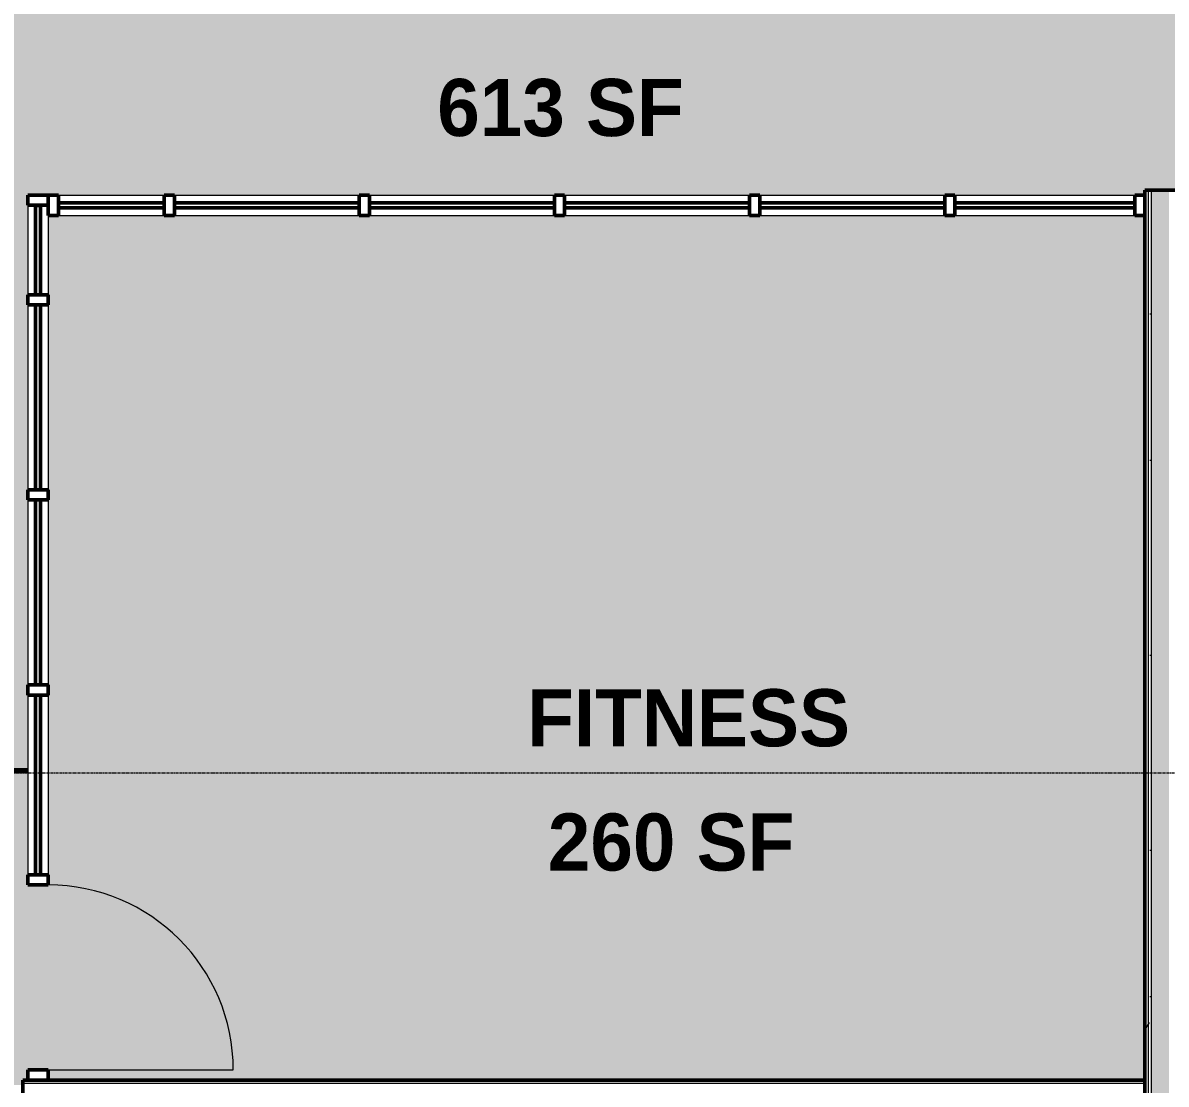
# Model space of a CAD drawing. Header units: inches. Extents: x -4294 to -464, y 9706 to 12475.
# Drawn here: x -3140.1 to -2915.1, y 11474 to 11682.9 of the extents above; entities that cross this region are included whole.
import ezdxf

# ---------------------------------------------------------------- set-up
doc = ezdxf.new("R2010")
doc.units = ezdxf.units.IN
doc.header["$MEASUREMENT"] = 0
doc.linetypes.add('Grid Line 1_2_', pattern=[0.875, 0.5, -0.125, 0.125, -0.125])
for name, color, linetype, lineweight in [('0-1', 7, 'Continuous', 5), ('A-AREA-3', 32, 'Continuous', 70), ('A-AREA-IDEN', 2, 'Continuous', 9), ('A-DOOR', 31, 'Continuous', 13), ('A-DOOR-5', 31, 'Continuous', 9), ('A-GLAZ-CURT', 52, 'Continuous', 9), ('A-GLAZ-CURT-2', 52, 'Continuous', 50), ('A-GLAZ-CWMG', 51, 'Continuous', 9), ('A-GLAZ-CWMG-3', 51, 'Continuous', 50), ('A-WALL', 113, 'Continuous', 13), ('A-WALL-PATT-5', 111, 'Continuous', 9), ('I-WALL-1', 2, 'Continuous', 50), ('S-GRID-1', 1, 'Grid Line 1_2_', 9)]:
    doc.layers.add(name, color=color, linetype=linetype, lineweight=lineweight)
doc.layers.add('A-AREA-PATT-2', color=7, linetype='Continuous', lineweight=9, transparency=1)
doc.layers.add('A-AREA-PATT-7', color=41, linetype='Continuous', lineweight=9, transparency=1)
doc.styles.add('Century Gothic_B', font='GOTHICB.TTF', dxfattribs={"height": 11.25})
pattern_1 = [(0, (0, 0), (38.4, 9.6), [1.584, -27.216, 1.584, -27.216, -153.6]), (0, (0, 0), (38.4, 9.6), [-57.6, 1.584, -56.016, 1.584, -27.216, -67.2]), (0, (0, 0), (38.4, 9.6), [-144, 1.584, -17.616, 1.584, -46.416]), (120, (14.4, 4.8), (-27.513844, 28.4553755), [1.584, -27.216, 1.584, -27.216, -153.6]), (120, (14.4, 4.8), (-27.513844, 28.4553755), [-57.6, 1.584, -56.016, 1.584, -27.216, -67.2]), (120, (14.4, 4.8), (-27.513844, 28.4553755), [-144, 1.584, -17.616, 1.584, -46.416]), (240, (19.2, 24), (-10.886156, -38.0553755), [1.584, -27.216, 1.584, -27.216, -153.6]), (240, (19.2, 24), (-10.886156, -38.0553755), [-57.6, 1.584, -56.016, 1.584, -27.216, -67.2]), (240, (19.2, 24), (-10.886156, -38.0553755), [-144, 1.584, -17.616, 1.584, -46.416])]

# ---------------------------------------------------------------- blocks, each defined once
blk = doc.blocks.new('CTR - 1st Phase - Shell_rvt-1-FLOOR PLAN - 1ST FLOOR')
at = {"layer": 'S-GRID-1'}
blk.add_line((-464.45, 11535.19), (-4232.19, 11535.19), dxfattribs=at)
blk = doc.blocks.new('Storefront_Entry_Door-_Single_7051 - Store Front Single Door-2000385-FLOOR PLAN - 1ST FLOOR')
at = {"layer": 'A-DOOR-5'}
blk.add_line((-18.2, -2), (-18.2, -38.4), dxfattribs=at)
blk.add_arc((-18.2, -2), 36.4, 270, 360, dxfattribs=at)
blk = doc.blocks.new('System Panel - Glazed-2000384-FLOOR PLAN - 1ST FLOOR')
at = {"layer": 'A-GLAZ-CURT-2'}
for p, q in [((17.7, 0.5), (-17.7, 0.5)), ((-17.7, 0.5), (-17.7, -0.5)), ((17.7, -0.5), (17.7, 0.5)), ((-17.7, -0.5), (17.7, -0.5))]:
    blk.add_line(p, q, dxfattribs=at)
blk = doc.blocks.new('Rectangular Mullion - 2_ x 4_ rectangular-2000387-FLOOR PLAN - 1ST FLOOR')
at = {"layer": 'A-GLAZ-CWMG-3'}
for p, q in [((-2, 2), (0, 2)), ((-2, -2), (-2, 2)), ((0, 2), (0, -2)), ((0, -2), (-2, -2))]:
    blk.add_line(p, q, dxfattribs=at)
blk = doc.blocks.new('Rectangular Mullion - 2_ x 4_ rectangular-2000390-FLOOR PLAN - 1ST FLOOR')
at = {"layer": 'A-GLAZ-CWMG-3'}
for p, q in [((0, 2), (-2, 2)), ((-2, 2), (-2, -2)), ((0, -2), (0, 2)), ((-2, -2), (0, -2))]:
    blk.add_line(p, q, dxfattribs=at)
blk = doc.blocks.new('System Panel - Glazed-2000389-FLOOR PLAN - 1ST FLOOR')
at = {"layer": 'A-GLAZ-CURT-2'}
for p, q in [((18.2, 0.5), (-18.2, 0.5)), ((-18.2, 0.5), (-18.2, -0.5)), ((18.2, -0.5), (18.2, 0.5)), ((-18.2, -0.5), (18.2, -0.5))]:
    blk.add_line(p, q, dxfattribs=at)
blk = doc.blocks.new('System Panel - Glazed-2000391-FLOOR PLAN - 1ST FLOOR')
at = {"layer": 'A-GLAZ-CURT-2'}
for p, q in [((8.8, 0.5), (-8.8, 0.5)), ((-8.8, 0.5), (-8.8, -0.5)), ((8.8, -0.5), (8.8, 0.5)), ((-8.8, -0.5), (8.8, -0.5))]:
    blk.add_line(p, q, dxfattribs=at)
blk = doc.blocks.new('Rectangular Mullion - 2_ x 4_ rectangular-1978847-FLOOR PLAN - 1ST FLOOR')
at = {"layer": 'A-GLAZ-CWMG'}
for p, q in [((-3177.52, 11473.79), (-3142.12, 11473.79)), ((-3177.52, 11469.79), (-3142.12, 11469.79))]:
    blk.add_line(p, q, dxfattribs=at)
blk = doc.blocks.new('Rectangular Mullion - 2_ x 4_ rectangular-2000388-FLOOR PLAN - 1ST FLOOR')
at = {"layer": 'A-GLAZ-CWMG-3'}
for p, q in [((0, 2), (-2, 2)), ((-2, 2), (-2, -2)), ((0, -2), (0, 2)), ((-2, -2), (0, -2))]:
    blk.add_line(p, q, dxfattribs=at)
blk = doc.blocks.new('System Panel - Glazed-2000392-FLOOR PLAN - 1ST FLOOR')
at = {"layer": 'A-GLAZ-CURT-2'}
for p, q in [((10.4, 0.5), (-10.4, 0.5)), ((-10.4, 0.5), (-10.4, -0.5)), ((10.4, -0.5), (10.4, 0.5)), ((-10.4, -0.5), (10.4, -0.5))]:
    blk.add_line(p, q, dxfattribs=at)
blk = doc.blocks.new('Rectangular Mullion - 2_ x 4_ rectangular-1978850-FLOOR PLAN - 1ST FLOOR')
at = {"layer": 'A-GLAZ-CWMG'}
for p, q in [((-3254.32, 11473.79), (-3217.92, 11473.79)), ((-3254.32, 11469.79), (-3217.92, 11469.79))]:
    blk.add_line(p, q, dxfattribs=at)
blk = doc.blocks.new('Rectangular Mullion - 2_ x 4_ rectangular-1979178-FLOOR PLAN - 1ST FLOOR')
at = {"layer": 'A-GLAZ-CWMG'}
for p, q in [((-3139.12, 11646.99), (-3139.12, 11629.38)), ((-3135.12, 11644.99), (-3135.12, 11629.38))]:
    blk.add_line(p, q, dxfattribs=at)
blk = doc.blocks.new('Rectangular Mullion - 2_ x 4_ rectangular-2000370-FLOOR PLAN - 1ST FLOOR')
at = {"layer": 'A-GLAZ-CWMG-3'}
for p, q in [((-1, 2), (1, 2)), ((-1, -2), (-1, 2)), ((1, 2), (1, -2)), ((1, -2), (-1, -2))]:
    blk.add_line(p, q, dxfattribs=at)
blk = doc.blocks.new('Rectangular Mullion - 2_ x 4_ rectangular-1979129-FLOOR PLAN - 1ST FLOOR')
at = {"layer": 'A-GLAZ-CWMG'}
for p, q in [((-3133.12, 11648.99), (-3112.32, 11648.99)), ((-3133.12, 11644.99), (-3112.32, 11644.99))]:
    blk.add_line(p, q, dxfattribs=at)

msp = doc.modelspace()

# ---------------------------------------------------------------- hatches: boundary and pattern name
at = {"layer": 'A-AREA-PATT-2'}
msp.add_hatch(color=256, dxfattribs=at).paths.add_polyline_path([(-3135.12374, 11474.7894), (-2919.32374, 11474.7894), (-2919.32374, 11644.9894), (-3135.12374, 11644.9894), (-3135.12374, 11513.18783), (-3137.12374, 11513.18783), (-3137.12374, 11476.7894), (-3135.12374, 11476.7894)], flags=0)
at = {"layer": 'A-AREA-PATT-7'}
msp.add_hatch(color=256, dxfattribs=at).paths.add_polyline_path([(-3139.12374, 11535.7144), (-3139.12374, 11648.9894), (-2919.32374, 11648.9894), (-2919.32374, 11649.9894), (-2778.92374, 11649.9894), (-2778.92374, 11628.3894), (-2758.72374, 11628.3894), (-2758.72374, 11629.1394), (-2756.72374, 11629.1394), (-2756.72374, 11627.2019), (-2756.09874, 11627.2019), (-2756.09874, 11625.3894), (-2721.34874, 11625.3894), (-2721.34874, 11627.2019), (-2720.72374, 11627.2019), (-2720.72374, 11629.1394), (-2718.72374, 11629.1394), (-2718.72374, 11628.3894), (-2710.72374, 11628.3894), (-2710.72374, 11629.1394), (-2708.72374, 11629.1394), (-2708.72374, 11627.2019), (-2708.09874, 11627.2019), (-2708.09874, 11625.3894), (-2673.34874, 11625.3894), (-2673.34874, 11627.2019), (-2672.72374, 11627.2019), (-2672.72374, 11629.1394), (-2670.72374, 11629.1394), (-2670.72374, 11628.3894), (-2650.52374, 11628.3894), (-2650.52374, 11649.9894), (-2510.12374, 11649.9894), (-2510.12374, 11649.69255), (-2504.27527, 11643.84408), (-2502.86105, 11645.25829), (-2501.49103, 11643.88828), (-2501.04909, 11644.33022), (-2499.76746, 11643.04859), (-2475.1955, 11667.62055), (-2476.47713, 11668.90218), (-2476.03519, 11669.34412), (-2477.40521, 11670.71414), (-2475.99099, 11672.12835), (-2475.46066, 11671.59802), (-2464.14696, 11682.91173), (-2475.72583, 11694.4906), (-2476.25616, 11693.96027), (-2477.67037, 11695.37449), (-2476.30035, 11696.74451), (-2476.7423, 11697.18645), (-2475.46066, 11698.46808), (-2500.03262, 11723.04004), (-2501.31426, 11721.75841), (-2501.7562, 11722.20035), (-2503.12622, 11720.83033), (-2504.54043, 11722.24455), (-2517.99558, 11708.7894), (-2522.23822, 11708.7894), (-2522.94874, 11708.07888), (-2522.94874, 11708.7894), (-2640.92374, 11708.7894), (-2640.92374, 11721.7894), (-2641.67374, 11721.7894), (-2641.67374, 11723.7894), (-2639.73624, 11723.7894), (-2639.73624, 11724.4144), (-2637.92374, 11724.4144), (-2637.92374, 11759.1644), (-2639.73624, 11759.1644), (-2639.73624, 11759.7894), (-2641.67374, 11759.7894), (-2641.67374, 11761.7894), (-2640.92374, 11761.7894), (-2640.92374, 11852.4144), (-2650.21046, 11852.4144), (-2650.21046, 11858.0394), (-2652.21046, 11858.0394), (-2652.21046, 11858.6019), (-2688.21046, 11858.6019), (-2688.21046, 11858.0394), (-2690.21046, 11858.0394), (-2690.21046, 11852.4144), (-2698.69874, 11852.4144), (-2698.69874, 11715.9894), (-2754.69874, 11715.9894), (-2754.69874, 11715.2394), (-2756.69874, 11715.2394), (-2756.69874, 11717.1769), (-2757.32374, 11717.1769), (-2757.32374, 11718.9894), (-2792.07374, 11718.9894), (-2792.07374, 11717.1769), (-2792.69874, 11717.1769), (-2792.69874, 11715.2394), (-2794.69874, 11715.2394), (-2794.69874, 11715.9894), (-3072.92374, 11715.9894), (-3072.92374, 11737.5894), (-3093.12374, 11737.5894), (-3093.12374, 11737.8394), (-3095.12374, 11737.8394), (-3095.12374, 11739.7769), (-3095.74874, 11739.7769), (-3095.74874, 11740.5894), (-3130.49874, 11740.58609), (-3130.49874, 11739.7769), (-3131.12374, 11739.7769), (-3131.12374, 11737.8394), (-3133.12374, 11737.8394), (-3133.12374, 11737.5894), (-3140.12374, 11737.5894), (-3140.12374, 11834.1519), (-3246.26967, 11834.1519), (-3246.26967, 11858.1519), (-3261.24874, 11858.1519), (-3261.24874, 11857.4019), (-3263.24874, 11857.4019), (-3263.24874, 11859.3394), (-3263.87374, 11859.3394), (-3263.87374, 11861.1519), (-3298.62374, 11861.1519), (-3298.62374, 11859.3394), (-3299.24874, 11859.3394), (-3299.24874, 11857.4019), (-3301.24874, 11857.4019), (-3301.24874, 11834.1519), (-3460.52374, 11834.1519), (-3460.52374, 11829.5394), (-3459.77374, 11829.5394), (-3459.77374, 11827.5394), (-3461.71124, 11827.5394), (-3461.71124, 11826.9144), (-3463.52374, 11826.9144), (-3463.52374, 11792.1644), (-3461.71124, 11792.1644), (-3461.71124, 11791.5394), (-3459.77374, 11791.5394), (-3459.77374, 11789.5394), (-3460.52374, 11789.5394), (-3460.52374, 11783.3644), (-3199.99874, 11783.3644), (-3199.99874, 11535.7144), (-3140.12374, 11535.7144)], flags=0)
h = msp.add_hatch(color=256, dxfattribs=at)
h.paths.add_polyline_path([(-3644.99874, 11431.6144), (-3643.24874, 11431.6144), (-3643.24874, 11395.6144), (-3644.99874, 11395.6144), (-3644.99874, 11431.24659)], flags=0)
h.paths.add_polyline_path([(-3407.86046, 11241.3894), (-3407.86046, 11277.2894), (-3408.48546, 11277.2894), (-3408.48546, 11285.9144), (-3399.86046, 11285.9144), (-3399.82374, 11281.2894), (-3369.87374, 11281.2894), (-3369.87374, 11281.5394), (-3371.87374, 11281.5394), (-3371.87374, 11283.5394), (-3369.87374, 11283.5394), (-3369.87374, 11284.30481), (-3371.87374, 11284.30481), (-3371.87374, 11286.30481), (-3369.87374, 11286.30481), (-3369.87374, 11322.30481), (-3371.87374, 11322.30481), (-3371.87374, 11473.7894), (-3140.12374, 11473.7894), (-3140.12374, 11474.7894), (-3139.12374, 11474.7894), (-3139.12374, 11476.7894), (-3137.12374, 11476.7894), (-3137.12374, 11513.18783), (-3139.12374, 11513.18783), (-3139.12374, 11535.7144), (-3199.99874, 11535.7144), (-3199.99874, 11534.6144), (-3479.87374, 11534.6144), (-3479.87374, 11515.2394), (-3484.24874, 11515.2394), (-3484.24874, 11466.7394), (-3479.87374, 11466.7394), (-3479.87374, 11430.6144), (-3606.99874, 11430.6144), (-3606.99874, 11431.6144), (-3608.99874, 11431.6144), (-3608.99874, 11433.5519), (-3609.62374, 11433.5519), (-3609.62374, 11434.9894), (-3644.37374, 11434.9894), (-3644.37374, 11433.5519), (-3644.99874, 11433.5519), (-3644.99874, 11431.6144), (-3646.99874, 11431.6144), (-3646.99874, 11430.6144), (-3725.72374, 11430.6144), (-3725.72374, 11394.35971), (-3727.72374, 11394.35971), (-3727.72374, 11357.96127), (-3725.72374, 11357.96127), (-3725.72374, 11280.1644), (-3677.32374, 11280.1644), (-3677.32374, 11278.1644), (-3641.32374, 11278.1644), (-3641.32374, 11280.1644), (-3633.32374, 11280.1644), (-3633.32374, 11244.3894), (-3563.1208, 11244.3894), (-3563.1208, 11244.59858), (-3565.40131, 11244.73055), (-3567.26939, 11244.9193), (-3569.79753, 11245.32517), (-3570.70758, 11245.59196), (-3571.39854, 11245.98752), (-3571.91291, 11246.49194), (-3572.31955, 11247.11119), (-3573.01824, 11248.65339), (-3574.6811, 11252.8335), (-3576.74238, 11258.36957), (-3579.66873, 11266.62047), (-3581.92321, 11273.13252), (-3581.92321, 11273.57532), (-3581.87929, 11273.75326), (-3581.59455, 11274.14261), (-3581.3155, 11274.30675), (-3580.73102, 11274.4335), (-3575.66534, 11275.3724), (-3574.02068, 11275.65004), (-3570.36517, 11276.1644), (-3567.65887, 11276.48555), (-3564.57037, 11276.77675), (-3560.03049, 11277.06782), (-3558.46569, 11277.14559), (-3552.30746, 11277.2825), (-3545.91571, 11277.25082), (-3539.18321, 11277.1002), (-3532.42633, 11276.80081), (-3529.18537, 11276.57703), (-3526.11431, 11276.29409), (-3523.27183, 11275.94466), (-3520.16796, 11275.39617), (-3518.38991, 11274.97849), (-3516.2882, 11274.34358), (-3515.96459, 11274.20471), (-3515.8049, 11274.07691), (-3515.60225, 11273.75326), (-3515.54112, 11273.35438), (-3515.55833, 11273.13252), (-3519.57892, 11261.60102), (-3521.81619, 11255.4393), (-3523.68507, 11250.56669), (-3524.81177, 11247.83397), (-3525.16198, 11247.11119), (-3525.56863, 11246.49194), (-3526.08739, 11245.98321), (-3526.77396, 11245.59196), (-3527.68401, 11245.32517), (-3528.74917, 11245.12935), (-3530.21214, 11244.9193), (-3532.46603, 11244.70822), (-3534.36074, 11244.59858), (-3534.36074, 11244.3894), (-3477.97374, 11244.3894), (-3477.97374, 11241.3894), (-3449.77267, 11241.3894)], flags=0)
h.paths.add_polyline_path([(-3545.91571, 11244.3894), (-3535.5618, 11244.3894), (-3535.5618, 11244.59858), (-3561.91974, 11244.59858), (-3561.91974, 11244.3894), (-3548.47353, 11244.3894)], flags=0)
h.paths.add_polyline_path([(-3486.33607, 11270.03965), (-3487.42032, 11270.18289), (-3499.01003, 11275.83557), (-3500.21823, 11274.66533), (-3501.06324, 11275.51033), (-3500.21823, 11276.42485), (-3512.16225, 11282.2798), (-3512.42946, 11282.63606), (-3512.50483, 11283.07498), (-3512.37176, 11283.49997), (-3509.43871, 11288.02383), (-3506.19618, 11292.33127), (-3502.49773, 11296.56348), (-3498.8477, 11300.21351), (-3494.77782, 11303.74963), (-3490.47038, 11306.99217), (-3485.74193, 11310.01702), (-3485.52152, 11310.05828), (-3484.98302, 11309.92521), (-3484.72635, 11309.7157), (-3484.60493, 11309.52718), (-3478.8293, 11297.77169), (-3477.95688, 11298.61669), (-3477.1387, 11297.74399), (-3478.28212, 11296.56348), (-3472.62944, 11284.97378), (-3472.50123, 11283.88671), (-3472.59752, 11282.94787), (-3472.78174, 11282.26574), (-3473.19827, 11281.44854), (-3475.20235, 11278.61767), (-3477.48485, 11276.0061), (-3477.11192, 11275.51033), (-3477.95693, 11274.66533), (-3478.45728, 11275.0417), (-3480.97374, 11272.88076), (-3484.22779, 11270.55609), (-3485.24978, 11270.16663), (-3486.06124, 11270.07178)], flags=0)
h.paths.add_polyline_path([(-3611.14547, 11270.03965), (-3612.27443, 11270.18289), (-3613.25374, 11270.55609), (-3616.67515, 11273.00113), (-3619.02426, 11275.0417), (-3619.52461, 11274.66533), (-3620.36961, 11275.51033), (-3619.99669, 11276.0061), (-3622.27919, 11278.61767), (-3624.28327, 11281.44854), (-3624.69979, 11282.26574), (-3624.93894, 11283.15125), (-3624.99045, 11284.06704), (-3624.8521, 11284.97378), (-3619.19942, 11296.56348), (-3620.36966, 11297.77169), (-3619.52466, 11298.61669), (-3618.61014, 11297.77169), (-3612.75519, 11309.7157), (-3612.39893, 11309.98292), (-3611.96001, 11310.05828), (-3611.53502, 11309.92521), (-3607.01116, 11306.99217), (-3602.70372, 11303.74963), (-3598.47151, 11300.05118), (-3594.82148, 11296.40116), (-3591.28536, 11292.33127), (-3588.04282, 11288.02383), (-3585.01797, 11283.29539), (-3584.97671, 11283.07498), (-3585.10978, 11282.53647), (-3585.31929, 11282.2798), (-3585.50781, 11282.15839), (-3597.2633, 11276.38275), (-3596.4183, 11275.51033), (-3597.291, 11274.69215), (-3598.47151, 11275.83557), (-3610.06121, 11270.18289)], flags=0)
h.paths.add_polyline_path([(-3548.74077, 11293.70566), (-3553.54568, 11293.76781), (-3558.34739, 11293.95421), (-3561.85331, 11294.38054), (-3565.26676, 11295.28698), (-3566.12587, 11295.7342), (-3566.85251, 11296.37458), (-3567.4042, 11297.17065), (-3567.74866, 11298.07587), (-3567.86577, 11299.03732), (-3567.86577, 11315.91789), (-3567.74866, 11316.87933), (-3567.4042, 11317.78456), (-3566.85251, 11318.58063), (-3566.12587, 11319.221), (-3565.26676, 11319.66823), (-3561.85331, 11320.57467), (-3558.34739, 11321.00099), (-3553.54568, 11321.1874), (-3548.74077, 11321.24954), (-3543.9301, 11321.18725), (-3539.12267, 11321.0004), (-3535.61753, 11320.57399), (-3532.20485, 11319.66769), (-3531.34565, 11319.22059), (-3530.61893, 11318.58029), (-3530.0672, 11317.78422), (-3529.72274, 11316.87898), (-3529.6057, 11315.91752), (-3529.61157, 11298.9894), (-3529.72274, 11298.07623), (-3530.0672, 11297.17098), (-3530.61893, 11296.37492), (-3531.34565, 11295.73461), (-3532.20485, 11295.28752), (-3535.61753, 11294.38121), (-3539.12267, 11293.95481), (-3543.9301, 11293.76796)], flags=0)
at = {"layer": 'A-WALL-PATT-5'}
h = msp.add_hatch(dxfattribs=at)
h.set_pattern_fill('FP_3', color=256, style=0, pattern_type=2)
h.set_pattern_definition(pattern_1)
h.paths.add_polyline_path([(-2918.69874, 11285.2894), (-2918.69874, 11649.9894), (-2919.32374, 11649.9894), (-2919.32374, 11285.2894)], flags=0)
h = msp.add_hatch(dxfattribs=at)
h.set_pattern_fill('FP_3', color=256, style=0, pattern_type=2)
h.set_pattern_definition(pattern_1)
h.paths.add_polyline_path([(-2918.69874, 11285.2894), (-2918.07374, 11285.31166), (-2918.07374, 11649.9894), (-2918.69874, 11649.9894), (-2918.69874, 11285.31119)], flags=0)
h = msp.add_hatch(dxfattribs=at)
h.set_pattern_fill('FP_38', color=256, style=0, pattern_type=2)
h.set_pattern_definition([(161.57, (0.6, 0.6), (-4.80033747, -0.00041462), [0, -34.152, 3.792, 0]), (18.43, (-0.6, 0.6), (-4.80033747, 0.00041462), [0, -34.152, 3.792, 0]), (108.43, (0.6, 0.6), (2.39913218, -12.00105099), [11.382, -26.562]), (71.57, (-0.6, 0.6), (2.39913218, 12.00105099), [11.382, -26.562])])
h.paths.add_polyline_path([(-2918.07374, 11285.2894), (-2914.57374, 11285.31426), (-2914.57374, 11649.9894), (-2918.07374, 11649.9894), (-2918.07374, 11285.31166)], flags=0)

# ---------------------------------------------------------------- linework, layer by layer
at = {"layer": 'A-AREA-3'}
msp.add_line((-3199.99874, 11535.7144), (-3139.12374, 11535.7144), dxfattribs=at)
at = {"layer": 'A-WALL'}
for p, q in [((-2918.69874, 11649.9894), (-2918.69874, 11285.2894)), ((-2918.07374, 11649.9894), (-2918.07374, 11285.2894)), ((-3140.12374, 11474.1644), (-2919.32374, 11474.1644))]:
    msp.add_line(p, q, dxfattribs=at)
at = {"layer": 'I-WALL-1'}
for p, q in [((-2919.32374, 11649.9894), (-2919.32374, 11285.2894)), ((-2778.92374, 11649.9894), (-2919.32374, 11649.9894)), ((-2919.32374, 11474.7894), (-3140.12374, 11474.7894)), ((-3140.12374, 11474.7894), (-3140.12374, 11468.7894))]:
    msp.add_line(p, q, dxfattribs=at)

# ---------------------------------------------------------------- block references
at = {"layer": '0-1'}
msp.add_blockref('CTR - 1st Phase - Shell_rvt-1-FLOOR PLAN - 1ST FLOOR', (0, 0), dxfattribs=at)
at = {"layer": 'A-DOOR', "rotation": 89.99999999999912}
msp.add_blockref('Storefront_Entry_Door-_Single_7051 - Store Front Single Door-2000385-FLOOR PLAN - 1ST FLOOR', (-3137.12374, 11494.98861), dxfattribs=at)
at = {"layer": 'A-GLAZ-CURT'}
for name, p, rotation in [('System Panel - Glazed-2000392-FLOOR PLAN - 1ST FLOOR', (-3122.71983, 11646.9894), 180), ('System Panel - Glazed-2000389-FLOOR PLAN - 1ST FLOOR', (-3092.11671, 11646.9894), 180), ('System Panel - Glazed-2000389-FLOOR PLAN - 1ST FLOOR', (-3053.71827, 11646.9894), 180), ('System Panel - Glazed-2000389-FLOOR PLAN - 1ST FLOOR', (-3015.31983, 11646.9894), 180), ('System Panel - Glazed-2000389-FLOOR PLAN - 1ST FLOOR', (-2976.92139, 11646.9894), 180), ('System Panel - Glazed-2000384-FLOOR PLAN - 1ST FLOOR', (-2939.02296, 11646.9894), 180), ('System Panel - Glazed-2000391-FLOOR PLAN - 1ST FLOOR', (-3137.12374, 11638.18627), 89.99999999999912), ('System Panel - Glazed-2000389-FLOOR PLAN - 1ST FLOOR', (-3137.12374, 11609.18393), 89.999999999999), ('System Panel - Glazed-2000389-FLOOR PLAN - 1ST FLOOR', (-3137.12374, 11570.78549), 89.999999999999), ('System Panel - Glazed-2000384-FLOOR PLAN - 1ST FLOOR', (-3137.12374, 11532.88705), 89.99999999999912)]:
    msp.add_blockref(name, p, dxfattribs=dict(at, rotation=rotation))
at = {"layer": 'A-GLAZ-CWMG', "extrusion": (0, 0, -1)}
for name, p, rotation in [('Rectangular Mullion - 2_ x 4_ rectangular-2000387-FLOOR PLAN - 1ST FLOOR', (3137.12374, 11648.9894), 90.00000000000091), ('Rectangular Mullion - 2_ x 4_ rectangular-2000370-FLOOR PLAN - 1ST FLOOR', (3137.12374, 11628.38315), 90.000000000001), ('Rectangular Mullion - 2_ x 4_ rectangular-2000370-FLOOR PLAN - 1ST FLOOR', (3137.12374, 11589.98471), 90.000000000001), ('Rectangular Mullion - 2_ x 4_ rectangular-2000370-FLOOR PLAN - 1ST FLOOR', (3137.12374, 11551.58627), 90.000000000001), ('Rectangular Mullion - 2_ x 4_ rectangular-2000370-FLOOR PLAN - 1ST FLOOR', (3137.12374, 11514.18783), 90.00000000000091)]:
    msp.add_blockref(name, p, dxfattribs=dict(at, rotation=rotation))
for name, p in [('Rectangular Mullion - 2_ x 4_ rectangular-2000387-FLOOR PLAN - 1ST FLOOR', (3135.12374, 11646.9894)), ('Rectangular Mullion - 2_ x 4_ rectangular-2000370-FLOOR PLAN - 1ST FLOOR', (3111.31592, 11646.9894)), ('Rectangular Mullion - 2_ x 4_ rectangular-2000370-FLOOR PLAN - 1ST FLOOR', (3072.91749, 11646.9894)), ('Rectangular Mullion - 2_ x 4_ rectangular-2000370-FLOOR PLAN - 1ST FLOOR', (3034.51905, 11646.9894)), ('Rectangular Mullion - 2_ x 4_ rectangular-2000370-FLOOR PLAN - 1ST FLOOR', (2996.12061, 11646.9894)), ('Rectangular Mullion - 2_ x 4_ rectangular-2000370-FLOOR PLAN - 1ST FLOOR', (2957.72217, 11646.9894))]:
    msp.add_blockref(name, p, dxfattribs=at)
at = {"layer": 'A-GLAZ-CWMG'}
for name, p in [('Rectangular Mullion - 2_ x 4_ rectangular-1979129-FLOOR PLAN - 1ST FLOOR', (0, 0)), ('Rectangular Mullion - 2_ x 4_ rectangular-1978850-FLOOR PLAN - 1ST FLOOR', (144.00312, 175.2)), ('Rectangular Mullion - 2_ x 4_ rectangular-1978850-FLOOR PLAN - 1ST FLOOR', (182.40156, 175.2)), ('Rectangular Mullion - 2_ x 4_ rectangular-1978850-FLOOR PLAN - 1ST FLOOR', (220.8, 175.2)), ('Rectangular Mullion - 2_ x 4_ rectangular-1978850-FLOOR PLAN - 1ST FLOOR', (259.19844, 175.2)), ('Rectangular Mullion - 2_ x 4_ rectangular-1978847-FLOOR PLAN - 1ST FLOOR', (220.8, 175.2)), ('Rectangular Mullion - 2_ x 4_ rectangular-2000388-FLOOR PLAN - 1ST FLOOR', (-2919.32374, 11646.9894)), ('Rectangular Mullion - 2_ x 4_ rectangular-1979178-FLOOR PLAN - 1ST FLOOR', (0, 0))]:
    msp.add_blockref(name, p, dxfattribs=at)
for name, p, rotation in [('Rectangular Mullion - 2_ x 4_ rectangular-1978850-FLOOR PLAN - 1ST FLOOR', (-14608.91313, 8373.0641), 270.000000000001), ('Rectangular Mullion - 2_ x 4_ rectangular-1978850-FLOOR PLAN - 1ST FLOOR', (-14608.91313, 8334.66566), 270.000000000001), ('Rectangular Mullion - 2_ x 4_ rectangular-1978847-FLOOR PLAN - 1ST FLOOR', (-14608.91313, 8373.0641), 270), ('Rectangular Mullion - 2_ x 4_ rectangular-2000390-FLOOR PLAN - 1ST FLOOR', (-3137.12374, 11474.7894), 269.9999999999991)]:
    msp.add_blockref(name, p, dxfattribs=dict(at, rotation=rotation))

# ---------------------------------------------------------------- texts
at = {"layer": 'A-AREA-IDEN', "char_height": 11.25, "attachment_point": 1, "style": 'Century Gothic_B'}
for s, insert, width in [('613 SF', (-3058.57812, 11671.87962), 57.57), ('FITNESS', (-3040.8794, 11551.72885), 67.4175), ('260 SF', (-3036.81641, 11527.27124), 57.57)]:
    msp.add_mtext(s, dxfattribs=dict(at, insert=insert, width=width))

doc.saveas('drawing.dxf')
